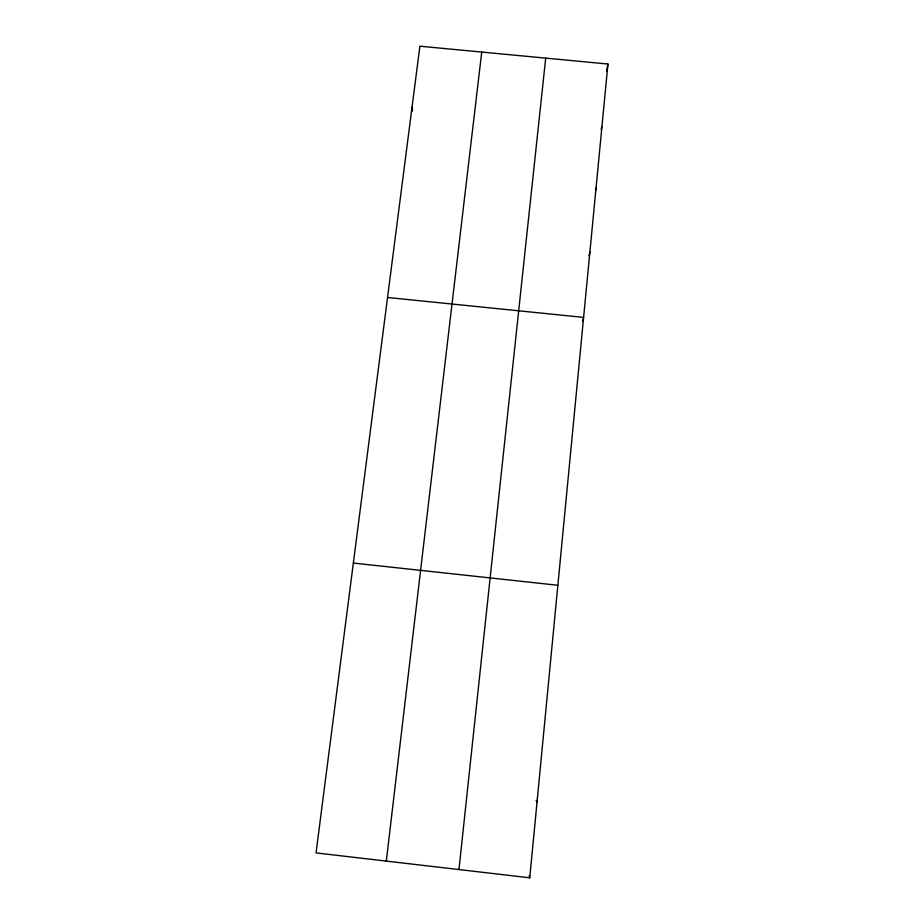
<?xml version="1.0" encoding="UTF-8"?>
<svg xmlns="http://www.w3.org/2000/svg" width="924" height="924" viewBox="0 0 924 924"><rect width="100%" height="100%" fill="white"/><g stroke="black" fill="none" stroke-linecap="round" stroke-linejoin="round"><path stroke-width="1.39" d="M529.752 877.8L607.957 64.033L419.889 46.2L316.043 852.91L529.752 877.8L529.209 875.513M458.962 869.553L545.691 58.131M386.301 861.099L481.739 52.067M606.618 71.009L607.957 64.033M601.201 129.614L601.778 126.796M595.495 190.563L596.049 188.022M589.015 255.798L589.893 252.021M582.651 321.125L583.298 318.641M387.537 297.482L583.61 317.394M353.349 563.051L557.865 585.273M536.186 800.403L537.029 802.171M412.046 107.045L412.543 110.972"/></g></svg>
